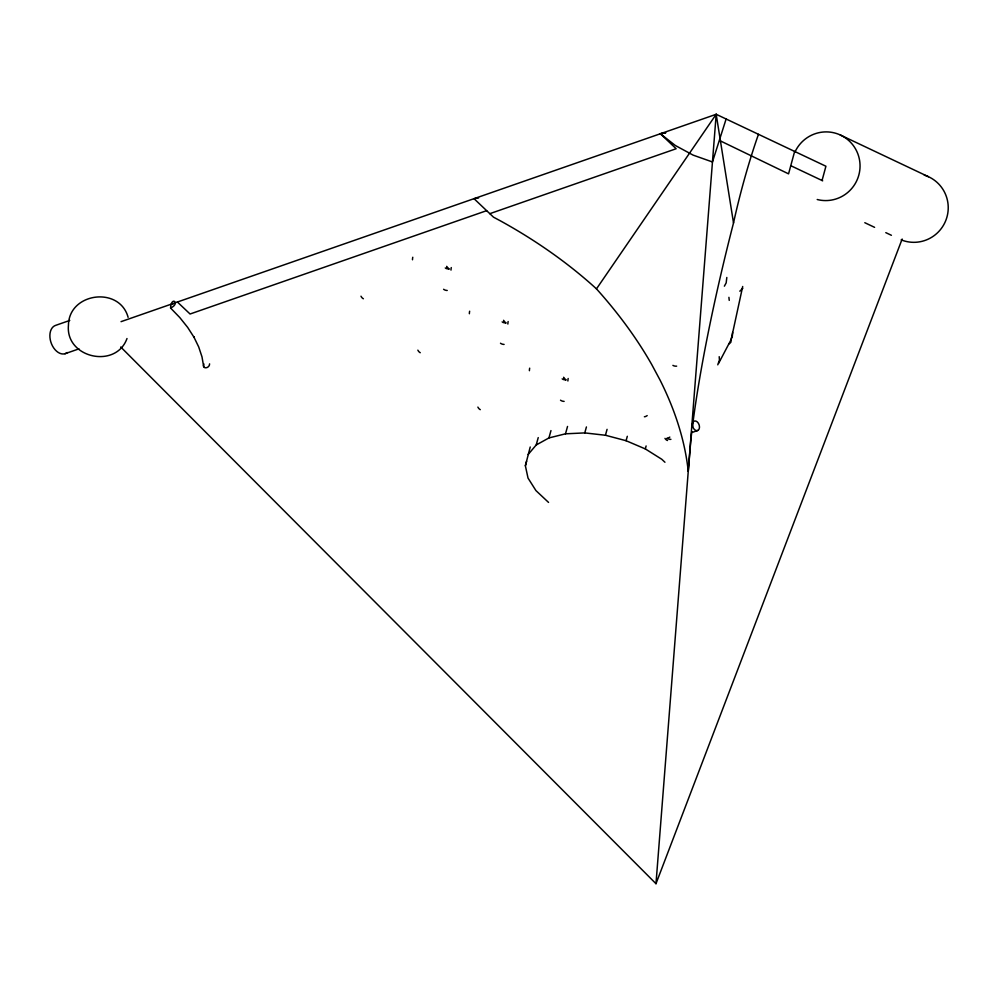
<?xml version="1.0" encoding="UTF-8"?>
<svg xmlns="http://www.w3.org/2000/svg" width="998" height="998" viewBox="0 0 998 998"><rect width="100%" height="100%" fill="white"/><g stroke="black" fill="none" stroke-linecap="round" stroke-linejoin="round"><path stroke-width="1.5" d="M670.918 439.32A5.027 3.992 4.5 0 1 669.608 439.332L667.175 438.546M120.758 347.005L655.985 883.704L716.19 114.296L825.92 166.242L822.053 180.501M731.185 339.594L742.687 286.488M732.283 336.688L732.619 332.434M731.958 336.264L731.085 339.644M548.551 502.418L535.926 490.579L528.017 478.067L525.372 465.754L530.225 446.992M726.12 118.999L712.46 161.963L693.123 155.127L675.347 145.508L660.364 133.757L664.942 133.046M720.444 140.93L788.557 173.852L794.645 151.434M525.372 465.754L526.607 461.301M528.167 454.464L536.2 444.983L538.234 437.598M536.2 444.983L548.937 437.935L550.971 430.587M548.937 437.935L565.504 433.818L567.538 426.445M565.504 433.818L584.778 432.907L586.425 426.944M584.778 432.907L605.437 435.253L607.071 429.34M664.942 462.249L661.786 459.28L645.307 448.913L626.083 440.717L627.305 436.301M645.307 448.913L646.118 445.956M203.891 363.958C201.584 369.584 209.705 368.611 209.605 363.858M717.774 364.831L719.458 360.004L719.196 356.685M655.985 883.704L902.155 239.033M126.996 338.522C115.918 369.322 65.232 357.983 68.45 325.211C68.75 292.626 119.56 285.79 128.118 317.339M742.799 288.31L739.817 291.191M718.585 363.397L730.848 340.106M724.373 286.177L726.17 282.883L726.818 277.481M691.801 431.66A327.232 45.347 -75 0 0 690.816 440.293L688.258 471.293A498.276 294.984 20.9 0 0 660.04 380.051L651.794 364.657A498.276 294.984 20.9 0 0 596.48 288.871L716.19 114.296L733.518 222.941A327.232 45.347 -75 0 0 692.35 427.231M729.313 343.749L730.86 342.264L731.147 339.532M69.76 320.445L55.801 325.311A14.945 9.855 70.8 0 0 51.609 344.11A14.945 9.855 70.8 0 0 67.29 352.531M121.045 321.655L716.19 114.296M64.995 353.729L78.954 348.863M486.662 210.665L190.069 314.008L177.419 302.02M489.818 213.672L676.157 148.739L660.364 133.757M447.69 267.751L447.004 267.551L449.088 268.886M504.564 321.705L503.878 321.506L505.961 322.841M564.594 378.654L563.907 378.454L565.991 379.801M692.138 432.446L697.851 430.45M667.013 438.222L668.81 437.698A5.027 2.333 -46.5 0 0 669.82 437.074M660.801 133.607L661.662 133.458M663.034 133.245L665.791 132.796M478.591 197.978L474.025 198.677L493.499 217.165L500.422 220.87A351.109 207.858 20.9 0 1 596.48 288.871M448.875 269.111L446.343 268.574A5.027 3.992 4.5 0 1 445.283 267.938M505.749 323.065L503.217 322.529A5.027 3.992 4.5 0 1 502.156 321.88M565.791 380.026L563.259 379.477A5.027 3.992 4.5 0 1 562.186 378.841M605.437 435.253L626.083 440.717M840.241 134.955L928.427 176.708M790.778 165.693L822.676 180.8M864.804 222.704L874.597 227.344M885.8 232.646L891.401 235.291M170.571 308.008C180.788 303.629 171.257 295.208 170.571 308.008L179.79 317.551L187.674 327.406L194.111 337.436L193.812 336.862L198.689 346.905L201.995 356.86L203.692 366.703M172.13 303.854L172.816 304.452M728.914 297.329L729.239 300.373M733.518 222.941A113.597 15.743 -75 0 1 749.311 162.387L751.569 155.064A113.597 15.743 -75 0 1 758.468 134.318M924.26 175.124A34.406 34.057 -64.7 0 1 946.216 219.373A34.406 34.057 -64.7 0 1 901.157 239.857M794.944 152.07A34.406 34.057 -64.7 0 1 838.407 134.181A34.406 34.057 -64.7 0 1 858.355 176.671A34.406 34.057 -64.7 0 1 817.212 199.513M363.384 298.751A5.027 3.318 70.8 0 1 360.989 296.206M447.216 290.455A5.027 3.992 4.5 0 1 443.611 289.27M447.366 267.427A5.027 3.318 70.8 0 1 446.692 266.341M451.009 270.096A5.027 0.699 -75 0 1 451.271 267.576M412.511 259.779A5.027 0.699 -75 0 1 412.773 257.259M480.288 409.654A5.027 3.318 70.8 0 1 477.892 407.109M564.12 401.371A5.027 3.992 4.5 0 1 560.527 400.186M564.269 378.329A5.027 3.318 70.8 0 1 563.596 377.256M567.912 380.999A5.027 0.699 -75 0 1 568.174 378.479M529.427 370.695A5.027 0.699 -75 0 1 529.676 368.162M676.644 366.154A5.027 3.992 4.5 0 1 672.902 365.368M647.178 415.592A5.027 2.333 -46.5 0 1 644.384 416.74M693.348 421.692A5.027 3.318 70.8 0 1 699.224 425.173A5.027 3.318 70.8 0 1 695.781 430.45A5.027 3.318 70.8 0 1 692.812 422.503M667.525 440.505A5.027 3.318 70.8 0 1 664.98 438.371M420.258 352.706A5.027 3.318 70.8 0 1 417.863 350.161M504.09 344.41A5.027 3.992 4.5 0 1 500.485 343.225M504.24 321.381A5.027 3.318 70.8 0 1 503.566 320.296M507.882 324.051A5.027 0.699 -75 0 1 508.144 321.531M469.384 313.734A5.027 0.699 -75 0 1 469.646 311.214"/></g></svg>
